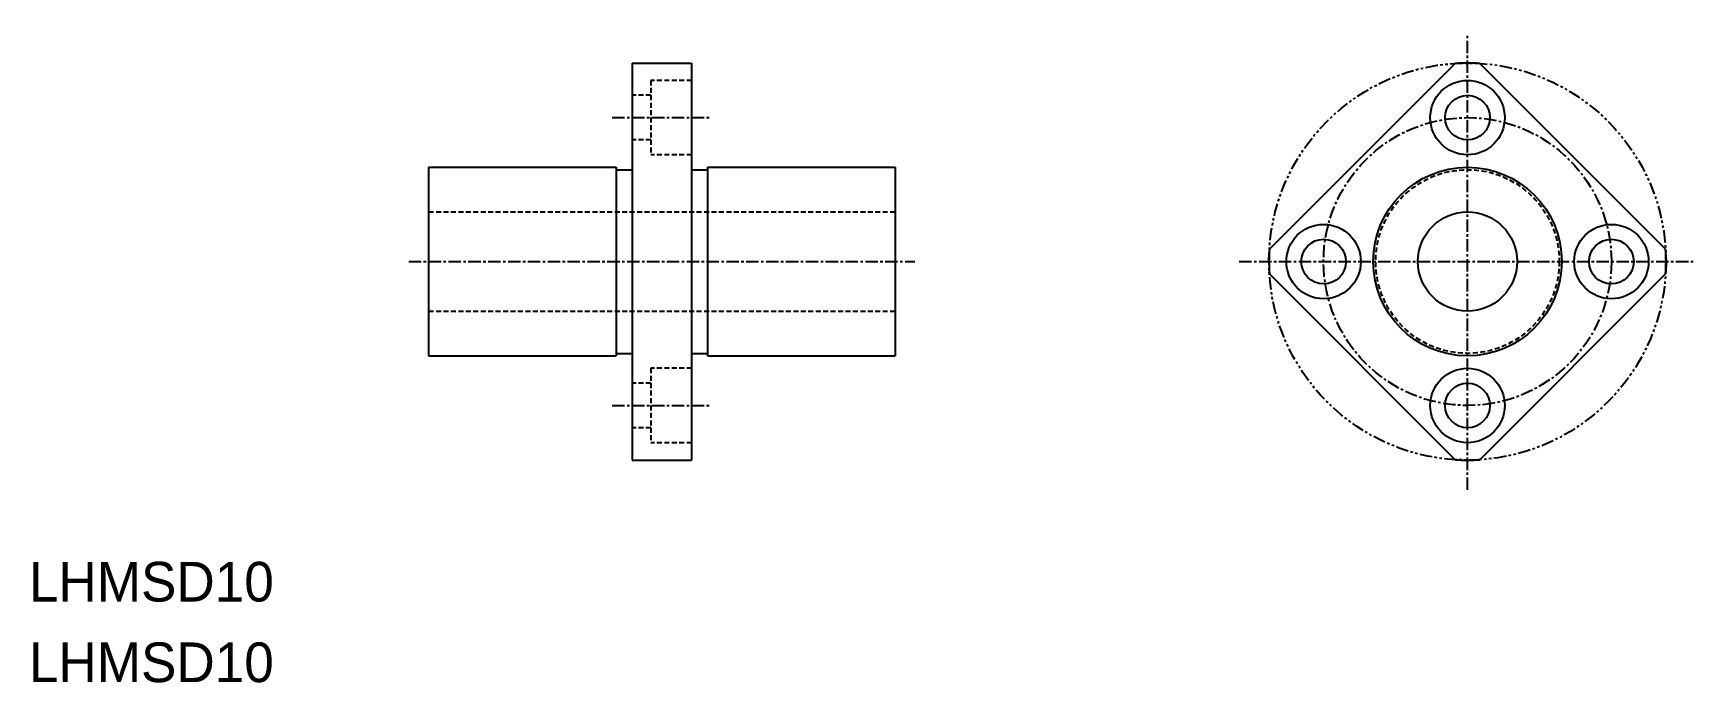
# Model space of a CAD drawing. Extents: x 221 to 388, y 158 to 224.
import ezdxf

# ---------------------------------------------------------------- set-up
doc = ezdxf.new("R2010")
doc.units = 0
for name, pattern in [('CENTER', [2, 1.25, -0.25, 0.25, -0.25]), ('DASHED', [0.75, 0.5, -0.25]), ('PHANTOM', [2.5, 1.25, -0.25, 0.25, -0.25, 0.25, -0.25])]:
    doc.linetypes.add(name, pattern=pattern)
doc.layers.get('0').update_dxf_attribs({"linetype": 'CONTINUOUS'})
doc.layers.add('CENTER', color=1, linetype='CENTER')

msp = doc.modelspace()

# ---------------------------------------------------------------- linework, layer by layer
at = {"color": 7, "linetype": 'CONTINUOUS'}
for p, q in [((281.1, 220.74), (287.1, 220.74)), ((281.1, 220.74), (281.1, 180.74)), ((287.1, 220.74), (287.1, 180.74)), ((364.01, 220.7), (345.31, 201.99)), ((385.23, 201.99), (366.52, 220.7)), ((260.6, 210.24), (279.5, 210.24)), ((260.6, 210.24), (260.6, 191.24)), ((279.5, 210.24), (279.5, 191.24)), ((279.5, 209.99), (281.1, 209.99)), ((287.1, 209.99), (288.7, 209.99)), ((288.7, 210.24), (288.7, 191.24)), ((288.7, 210.24), (307.6, 210.24)), ((307.6, 210.24), (307.6, 191.24)), ((364.01, 180.78), (345.31, 199.49)), ((385.23, 199.49), (366.52, 180.78)), ((260.6, 191.24), (279.5, 191.24)), ((279.5, 191.49), (281.1, 191.49)), ((287.1, 191.49), (288.7, 191.49)), ((288.7, 191.24), (307.6, 191.24)), ((281.1, 180.74), (287.1, 180.74))]:
    msp.add_line(p, q, dxfattribs=at)
at = {"color": 3, "linetype": 'DASHED'}
for p, q in [((287.1, 218.99), (283, 218.99)), ((283, 218.99), (283, 211.49)), ((283, 217.49), (281.1, 217.49)), ((283, 212.99), (281.1, 212.99)), ((287.1, 211.49), (283, 211.49)), ((260.6, 205.74), (307.6, 205.74)), ((260.6, 195.74), (307.6, 195.74)), ((287.1, 189.99), (283, 189.99)), ((283, 189.99), (283, 182.49)), ((283, 188.49), (281.1, 188.49)), ((283, 183.99), (281.1, 183.99)), ((287.1, 182.49), (283, 182.49))]:
    msp.add_line(p, q, dxfattribs=at)
at = {"color": 3, "linetype": 'PHANTOM'}
msp.add_circle((365.27, 200.74), 20, dxfattribs=at)
at = {"color": 7}
for centre in [(365.27, 215.24), (350.77, 200.74), (379.77, 200.74), (365.27, 186.24)]:
    msp.add_circle(centre, 3.75, dxfattribs=at)
at = {"color": 7, "linetype": 'CONTINUOUS'}
for centre, radius in [((365.27, 215.24), 2.25), ((365.27, 200.74), 9.5), ((365.27, 200.74), 5), ((350.77, 200.74), 2.25), ((379.77, 200.74), 2.25), ((365.27, 186.24), 2.25)]:
    msp.add_circle(centre, radius, dxfattribs=at)
at = {"color": 3, "linetype": 'DASHED'}
msp.add_circle((365.27, 200.74), 9.25, dxfattribs=at)
at = {"color": 7, "linetype": 'CONTINUOUS'}
for start, end in [(86.4096, 93.5904), (176.4096, 183.5904), (356.4096, 3.5904), (266.4096, 273.5904)]:
    msp.add_arc((365.27, 200.74), 20, start, end, dxfattribs=at)
at = {"layer": 'CENTER', "color": 1, "linetype": 'CENTER'}
for p, q in [((365.27, 177.74), (365.27, 223.74)), ((279.1, 215.24), (289.1, 215.24)), ((258.6, 200.74), (309.6, 200.74)), ((342.27, 200.74), (388.27, 200.74)), ((279.1, 186.24), (289.1, 186.24))]:
    msp.add_line(p, q, dxfattribs=at)
msp.add_circle((365.27, 200.74), 14.5, dxfattribs=at)

# ---------------------------------------------------------------- texts
at = {"color": 7, "linetype": 'CONTINUOUS'}
for p in [(220.33, 166.49), (220.33, 158.37)]:
    msp.add_text('LHMSD10', height=4, dxfattribs=at).set_placement(p)

doc.saveas('drawing.dxf')
